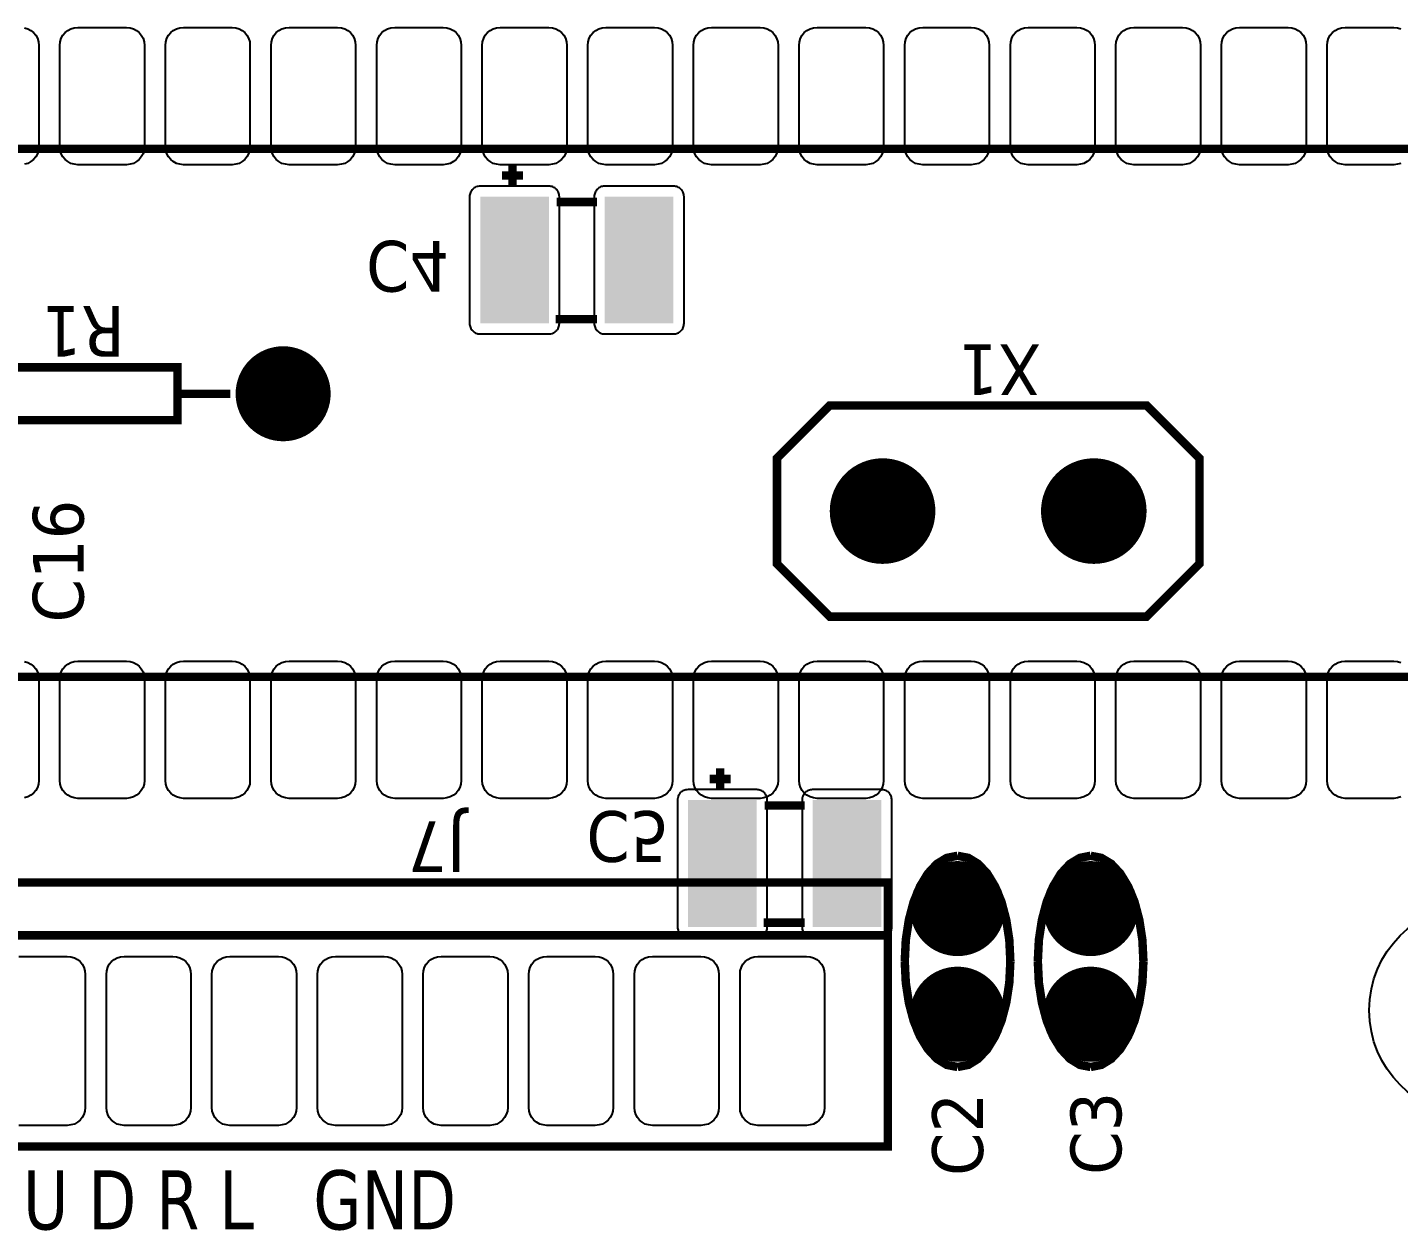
# Model space of a CAD drawing. Header units: millimetres. Extents: x 123.5 to 144.3, y 105.4 to 121.6.
# Drawn here: x 127.289 to 129.237, y 110.377 to 112.086 of the extents above; entities that cross this region are included whole.
import ezdxf

# ---------------------------------------------------------------- set-up
doc = ezdxf.new("R2010")
doc.units = ezdxf.units.MM
doc.layers.add('DESC', color=250, linetype='Continuous')
doc.styles.get("Standard").update_dxf_attribs({"font": 'tahoma.ttf'})

# ---------------------------------------------------------------- blocks, each defined once
blk = doc.blocks.new('RPAD')
blk.add_trace([(-0.5, -0.5), (-0.5, 0.5), (0.5, -0.5), (0.5, 0.5)])
blk = doc.blocks.new('EPAD')
at = {"const_width": 0.5}
blk.add_lwpolyline([(-0.25, 0, 1), (0.25, 0, 1)], format="xyb", close=True, dxfattribs=at)
blk = doc.blocks.new('CEGHV2')
at = {"const_width": 0.008}
for points in [[(127.9693, 113.5557), (127.9693, 111.5557)], [(127.9693, 113.5557), (127.9693, 111.5557)], [(127.9693, 113.5557), (127.9693, 111.5557)], [(128.4693, 113.5557), (128.4693, 111.5557)], [(128.4693, 113.5557), (128.4693, 111.5557)], [(128.4693, 113.5557), (128.4693, 111.5557)], [(127.5246, 112.3617), (127.7746, 112.3617), (127.7746, 113.2617), (127.5246, 113.2617), (127.5246, 112.3617)], [(127.5246, 112.3617), (127.7746, 112.3617), (127.7746, 113.2617), (127.5246, 113.2617), (127.5246, 112.3617)], [(127.5246, 112.3617), (127.7746, 112.3617), (127.7746, 113.2617), (127.5246, 113.2617), (127.5246, 112.3617)], [(127.7246, 113.2617), (127.7246, 112.3617)], [(127.7246, 113.2617), (127.7246, 112.3617)], [(127.7246, 113.2617), (127.7246, 112.3617)], [(128.2124, 113.0343), (128.2624, 113.0343), (128.2624, 113.2343), (128.2124, 113.2343), (128.2124, 113.0343)], [(128.2124, 113.0343), (128.2624, 113.0343), (128.2624, 113.2343), (128.2124, 113.2343), (128.2124, 113.0343)], [(128.2124, 113.0343), (128.2624, 113.0343), (128.2624, 113.2343), (128.2124, 113.2343), (128.2124, 113.0343)], [(128.2374, 113.0343), (128.2374, 112.9843)], [(128.2374, 113.0343), (128.2374, 112.9843)], [(128.2374, 113.0343), (128.2374, 112.9843)], [(128.444, 112.7072), (128.444, 112.7272)], [(128.444, 112.7072), (128.444, 112.7272)], [(128.444, 112.7072), (128.444, 112.7272)], [(128.434, 112.7172), (128.454, 112.7172)], [(128.434, 112.7172), (128.454, 112.7172)], [(128.434, 112.7172), (128.454, 112.7172)], [(128.308, 112.6372), (128.308, 112.6762)], [(128.308, 112.6372), (128.308, 112.6762)], [(128.308, 112.6372), (128.308, 112.6762)], [(128.419, 112.6372), (128.419, 112.6752)], [(128.419, 112.6372), (128.419, 112.6752)], [(128.419, 112.6372), (128.419, 112.6752)], [(127.8726, 112.5104), (127.8726, 112.5304)], [(127.8726, 112.5104), (127.8726, 112.5304)], [(127.8726, 112.5104), (127.8726, 112.5304)], [(127.8626, 112.5204), (127.8826, 112.5204)], [(127.8626, 112.5204), (127.8826, 112.5204)], [(127.8626, 112.5204), (127.8826, 112.5204)], [(127.7366, 112.4404), (127.7366, 112.4794)], [(127.7366, 112.4404), (127.7366, 112.4794)], [(127.7366, 112.4404), (127.7366, 112.4794)], [(127.8476, 112.4404), (127.8476, 112.4784)], [(127.8476, 112.4404), (127.8476, 112.4784)], [(127.8476, 112.4404), (127.8476, 112.4784)], [(128.2263, 112.4167), (128.2263, 112.1167), (128.1763, 112.0667), (128.0763, 112.0667), (128.0263, 112.1167), (128.0263, 112.4167), (128.0763, 112.4667), (128.1763, 112.4667), (128.2263, 112.4167)], [(128.2263, 112.4167), (128.2263, 112.1167), (128.1763, 112.0667), (128.0763, 112.0667), (128.0263, 112.1167), (128.0263, 112.4167), (128.0763, 112.4667), (128.1763, 112.4667), (128.2263, 112.4167)], [(128.2263, 112.4167), (128.2263, 112.1167), (128.1763, 112.0667), (128.0763, 112.0667), (128.0263, 112.1167), (128.0263, 112.4167), (128.0763, 112.4667), (128.1763, 112.4667), (128.2263, 112.4167)], [(127.5999, 112.2957), (127.6019, 112.3059), (127.6077, 112.3153), (127.6168, 112.3238), (127.6289, 112.3312), (127.6437, 112.3373), (127.6607, 112.3418), (127.6796, 112.3447), (127.6999, 112.3457)], [(127.5999, 112.2957), (127.6019, 112.3059), (127.6077, 112.3153), (127.6168, 112.3238), (127.6289, 112.3312), (127.6437, 112.3373), (127.6607, 112.3418), (127.6796, 112.3447), (127.6999, 112.3457)], [(127.5999, 112.2957), (127.6019, 112.3059), (127.6077, 112.3153), (127.6168, 112.3238), (127.6289, 112.3312), (127.6437, 112.3373), (127.6607, 112.3418), (127.6796, 112.3447), (127.6999, 112.3457)], [(127.7999, 112.2957), (127.7979, 112.3059), (127.7922, 112.3153), (127.7831, 112.3238), (127.7709, 112.3312), (127.7562, 112.3373), (127.7392, 112.3418), (127.7203, 112.3447), (127.6999, 112.3457)], [(127.7999, 112.2957), (127.7979, 112.3059), (127.7922, 112.3153), (127.7831, 112.3238), (127.7709, 112.3312), (127.7562, 112.3373), (127.7392, 112.3418), (127.7203, 112.3447), (127.6999, 112.3457)], [(127.7999, 112.2957), (127.7979, 112.3059), (127.7922, 112.3153), (127.7831, 112.3238), (127.7709, 112.3312), (127.7562, 112.3373), (127.7392, 112.3418), (127.7203, 112.3447), (127.6999, 112.3457)], [(127.5999, 112.2957), (127.6019, 112.2855), (127.6077, 112.2761), (127.6168, 112.2676), (127.6289, 112.2602), (127.6437, 112.2541), (127.6607, 112.2496), (127.6796, 112.2467), (127.6999, 112.2457)], [(127.5999, 112.2957), (127.6019, 112.2855), (127.6077, 112.2761), (127.6168, 112.2676), (127.6289, 112.2602), (127.6437, 112.2541), (127.6607, 112.2496), (127.6796, 112.2467), (127.6999, 112.2457)], [(127.5999, 112.2957), (127.6019, 112.2855), (127.6077, 112.2761), (127.6168, 112.2676), (127.6289, 112.2602), (127.6437, 112.2541), (127.6607, 112.2496), (127.6796, 112.2467), (127.6999, 112.2457)], [(127.7999, 112.2957), (127.7979, 112.2855), (127.7922, 112.2761), (127.7831, 112.2676), (127.7709, 112.2602), (127.7562, 112.2541), (127.7392, 112.2496), (127.7203, 112.2467), (127.6999, 112.2457)], [(127.7999, 112.2957), (127.7979, 112.2855), (127.7922, 112.2761), (127.7831, 112.2676), (127.7709, 112.2602), (127.7562, 112.2541), (127.7392, 112.2496), (127.7203, 112.2467), (127.6999, 112.2457)], [(127.7999, 112.2957), (127.7979, 112.2855), (127.7922, 112.2761), (127.7831, 112.2676), (127.7709, 112.2602), (127.7562, 112.2541), (127.7392, 112.2496), (127.7203, 112.2467), (127.6999, 112.2457)], [(127.5999, 112.1697), (127.6019, 112.1799), (127.6077, 112.1893), (127.6168, 112.1978), (127.6289, 112.2052), (127.6437, 112.2113), (127.6607, 112.2158), (127.6796, 112.2187), (127.6999, 112.2197)], [(127.5999, 112.1697), (127.6019, 112.1799), (127.6077, 112.1893), (127.6168, 112.1978), (127.6289, 112.2052), (127.6437, 112.2113), (127.6607, 112.2158), (127.6796, 112.2187), (127.6999, 112.2197)], [(127.5999, 112.1697), (127.6019, 112.1799), (127.6077, 112.1893), (127.6168, 112.1978), (127.6289, 112.2052), (127.6437, 112.2113), (127.6607, 112.2158), (127.6796, 112.2187), (127.6999, 112.2197)], [(127.7999, 112.1697), (127.7979, 112.1799), (127.7922, 112.1893), (127.7831, 112.1978), (127.7709, 112.2052), (127.7562, 112.2113), (127.7392, 112.2158), (127.7203, 112.2187), (127.6999, 112.2197)], [(127.7999, 112.1697), (127.7979, 112.1799), (127.7922, 112.1893), (127.7831, 112.1978), (127.7709, 112.2052), (127.7562, 112.2113), (127.7392, 112.2158), (127.7203, 112.2187), (127.6999, 112.2197)], [(127.7999, 112.1697), (127.7979, 112.1799), (127.7922, 112.1893), (127.7831, 112.1978), (127.7709, 112.2052), (127.7562, 112.2113), (127.7392, 112.2158), (127.7203, 112.2187), (127.6999, 112.2197)], [(127.5999, 112.1697), (127.6019, 112.1595), (127.6077, 112.1501), (127.6168, 112.1416), (127.6289, 112.1342), (127.6437, 112.1281), (127.6607, 112.1236), (127.6796, 112.1207), (127.6999, 112.1197)], [(127.5999, 112.1697), (127.6019, 112.1595), (127.6077, 112.1501), (127.6168, 112.1416), (127.6289, 112.1342), (127.6437, 112.1281), (127.6607, 112.1236), (127.6796, 112.1207), (127.6999, 112.1197)], [(127.5999, 112.1697), (127.6019, 112.1595), (127.6077, 112.1501), (127.6168, 112.1416), (127.6289, 112.1342), (127.6437, 112.1281), (127.6607, 112.1236), (127.6796, 112.1207), (127.6999, 112.1197)], [(127.7999, 112.1697), (127.7979, 112.1595), (127.7922, 112.1501), (127.7831, 112.1416), (127.7709, 112.1342), (127.7562, 112.1281), (127.7392, 112.1236), (127.7203, 112.1207), (127.6999, 112.1197)], [(127.7999, 112.1697), (127.7979, 112.1595), (127.7922, 112.1501), (127.7831, 112.1416), (127.7709, 112.1342), (127.7562, 112.1281), (127.7392, 112.1236), (127.7203, 112.1207), (127.6999, 112.1197)], [(127.7999, 112.1697), (127.7979, 112.1595), (127.7922, 112.1501), (127.7831, 112.1416), (127.7709, 112.1342), (127.7562, 112.1281), (127.7392, 112.1236), (127.7203, 112.1207), (127.6999, 112.1197)]]:
    blk.add_lwpolyline(points, dxfattribs=at)
for points in [[(127.984, 113.1792), (127.983, 113.176), (127.9815, 113.1731), (127.9794, 113.1706), (127.9769, 113.1686), (127.974, 113.167), (127.9708, 113.166), (127.9673, 113.1657), (127.8713, 113.1657), (127.8678, 113.166), (127.8646, 113.167), (127.8617, 113.1686), (127.8592, 113.1706), (127.8572, 113.1731), (127.8556, 113.176), (127.8547, 113.1792)], [(128.584, 113.1792), (128.583, 113.176), (128.5815, 113.1731), (128.5794, 113.1706), (128.5769, 113.1686), (128.574, 113.167), (128.5708, 113.166), (128.5673, 113.1657), (128.4713, 113.1657), (128.4678, 113.166), (128.4646, 113.167), (128.4617, 113.1686), (128.4592, 113.1706), (128.4572, 113.1731), (128.4556, 113.176), (128.4547, 113.1792)], [(127.7046, 113.1847), (127.7046, 113.1387), (127.7043, 113.1352), (127.7033, 113.132), (127.7018, 113.1291), (127.6997, 113.1266), (127.6972, 113.1246), (127.6943, 113.123), (127.6911, 113.122), (127.6876, 113.1217), (127.5616, 113.1217), (127.5581, 113.122), (127.5549, 113.123), (127.552, 113.1246), (127.5495, 113.1266), (127.5475, 113.1291), (127.5459, 113.132), (127.545, 113.1352), (127.5446, 113.1387), (127.5446, 113.1847)], [(127.8556, 111.876), (127.8547, 111.8792), (127.8543, 111.8827), (127.8543, 111.9287), (127.8547, 111.9322), (127.8556, 111.9354), (127.8572, 111.9383), (127.8592, 111.9408), (127.8617, 111.9429), (127.8646, 111.9444), (127.8678, 111.9454), (127.8713, 111.9457), (127.9673, 111.9457), (127.9708, 111.9454), (127.974, 111.9444), (127.9769, 111.9429), (127.9794, 111.9408), (127.9815, 111.9383), (127.983, 111.9354), (127.984, 111.9322), (127.9843, 111.9287), (127.9843, 111.9287), (127.9843, 111.8827), (127.984, 111.8792), (127.983, 111.876)], [(128.4556, 111.876), (128.4547, 111.8792), (128.4543, 111.8827), (128.4543, 111.8827), (128.4543, 111.9287), (128.4547, 111.9322), (128.4556, 111.9354), (128.4572, 111.9383), (128.4592, 111.9408), (128.4617, 111.9429), (128.4646, 111.9444), (128.4678, 111.9454), (128.4713, 111.9457), (128.5673, 111.9457), (128.5708, 111.9454), (128.574, 111.9444), (128.5769, 111.9429), (128.5794, 111.9408), (128.5815, 111.9383), (128.583, 111.9354), (128.584, 111.9322), (128.5843, 111.9287), (128.5843, 111.8827), (128.584, 111.8792), (128.583, 111.876)]]:
    blk.add_lwpolyline(points)
for points in [[(127.9843, 113.1287), (127.9843, 113.0827), (127.984, 113.0792), (127.983, 113.076), (127.9815, 113.0731), (127.9794, 113.0706), (127.9769, 113.0686), (127.974, 113.067), (127.9708, 113.066), (127.9673, 113.0657), (127.8713, 113.0657), (127.8678, 113.066), (127.8646, 113.067), (127.8617, 113.0686), (127.8592, 113.0706), (127.8572, 113.0731), (127.8556, 113.076), (127.8547, 113.0792), (127.8543, 113.0827), (127.8543, 113.1287), (127.8547, 113.1322), (127.8556, 113.1354), (127.8572, 113.1383), (127.8592, 113.1408), (127.8617, 113.1429), (127.8646, 113.1444), (127.8678, 113.1454), (127.8713, 113.1457), (127.9673, 113.1457), (127.9708, 113.1454), (127.974, 113.1444), (127.9769, 113.1429), (127.9794, 113.1408), (127.9815, 113.1383), (127.983, 113.1354), (127.984, 113.1322), (127.9843, 113.1287)], [(128.4543, 113.0827), (128.4543, 113.1287), (128.4547, 113.1322), (128.4556, 113.1354), (128.4572, 113.1383), (128.4592, 113.1408), (128.4617, 113.1429), (128.4646, 113.1444), (128.4678, 113.1454), (128.4713, 113.1457), (128.5673, 113.1457), (128.5708, 113.1454), (128.574, 113.1444), (128.5769, 113.1429), (128.5794, 113.1408), (128.5815, 113.1383), (128.583, 113.1354), (128.584, 113.1322), (128.5843, 113.1287), (128.5843, 113.0827), (128.584, 113.0792), (128.583, 113.076), (128.5815, 113.0731), (128.5794, 113.0706), (128.5769, 113.0686), (128.574, 113.067), (128.5708, 113.066), (128.5673, 113.0657), (128.4713, 113.0657), (128.4678, 113.066), (128.4646, 113.067), (128.4617, 113.0686), (128.4592, 113.0706), (128.4572, 113.0731), (128.4556, 113.076), (128.4547, 113.0792), (128.4543, 113.0827)], [(127.7046, 113.0847), (127.7046, 113.0387), (127.7043, 113.0352), (127.7033, 113.032), (127.7018, 113.0291), (127.6997, 113.0266), (127.6972, 113.0246), (127.6943, 113.023), (127.6911, 113.022), (127.6876, 113.0217), (127.5616, 113.0217), (127.5581, 113.022), (127.5549, 113.023), (127.552, 113.0246), (127.5495, 113.0266), (127.5475, 113.0291), (127.5459, 113.032), (127.545, 113.0352), (127.5446, 113.0387), (127.5446, 113.0847), (127.545, 113.0882), (127.5459, 113.0914), (127.5475, 113.0943), (127.5495, 113.0968), (127.552, 113.0989), (127.5549, 113.1004), (127.5581, 113.1014), (127.5616, 113.1017), (127.6876, 113.1017), (127.6911, 113.1014), (127.6943, 113.1004), (127.6972, 113.0989), (127.6997, 113.0968), (127.7018, 113.0943), (127.7033, 113.0914), (127.7043, 113.0882), (127.7046, 113.0847)], [(127.9843, 113.0287), (127.9843, 112.9827), (127.984, 112.9792), (127.983, 112.976), (127.9815, 112.9731), (127.9794, 112.9706), (127.9769, 112.9686), (127.974, 112.967), (127.9708, 112.966), (127.9673, 112.9657), (127.8713, 112.9657), (127.8678, 112.966), (127.8646, 112.967), (127.8617, 112.9686), (127.8592, 112.9706), (127.8572, 112.9731), (127.8556, 112.976), (127.8547, 112.9792), (127.8543, 112.9827), (127.8543, 113.0287), (127.8547, 113.0322), (127.8556, 113.0354), (127.8572, 113.0383), (127.8592, 113.0408), (127.8617, 113.0429), (127.8646, 113.0444), (127.8678, 113.0454), (127.8713, 113.0457), (127.9673, 113.0457), (127.9708, 113.0454), (127.974, 113.0444), (127.9769, 113.0429), (127.9794, 113.0408), (127.9815, 113.0383), (127.983, 113.0354), (127.984, 113.0322), (127.9843, 113.0287)], [(128.4543, 112.9827), (128.4543, 113.0287), (128.4547, 113.0322), (128.4556, 113.0354), (128.4572, 113.0383), (128.4592, 113.0408), (128.4617, 113.0429), (128.4646, 113.0444), (128.4678, 113.0454), (128.4713, 113.0457), (128.5673, 113.0457), (128.5708, 113.0454), (128.574, 113.0444), (128.5769, 113.0429), (128.5794, 113.0408), (128.5815, 113.0383), (128.583, 113.0354), (128.584, 113.0322), (128.5843, 113.0287), (128.5843, 112.9827), (128.584, 112.9792), (128.583, 112.976), (128.5815, 112.9731), (128.5794, 112.9706), (128.5769, 112.9686), (128.574, 112.967), (128.5708, 112.966), (128.5673, 112.9657), (128.4713, 112.9657), (128.4678, 112.966), (128.4646, 112.967), (128.4617, 112.9686), (128.4592, 112.9706), (128.4572, 112.9731), (128.4556, 112.976), (128.4547, 112.9792), (128.4543, 112.9827)], [(127.7046, 112.9847), (127.7046, 112.9387), (127.7043, 112.9352), (127.7033, 112.932), (127.7018, 112.9291), (127.6997, 112.9266), (127.6972, 112.9246), (127.6943, 112.923), (127.6911, 112.922), (127.6876, 112.9217), (127.5616, 112.9217), (127.5581, 112.922), (127.5549, 112.923), (127.552, 112.9246), (127.5495, 112.9266), (127.5475, 112.9291), (127.5459, 112.932), (127.545, 112.9352), (127.5446, 112.9387), (127.5446, 112.9847), (127.545, 112.9882), (127.5459, 112.9914), (127.5475, 112.9943), (127.5495, 112.9968), (127.552, 112.9989), (127.5549, 113.0004), (127.5581, 113.0014), (127.5616, 113.0017), (127.6876, 113.0017), (127.6911, 113.0014), (127.6943, 113.0004), (127.6972, 112.9989), (127.6997, 112.9968), (127.7018, 112.9943), (127.7033, 112.9914), (127.7043, 112.9882), (127.7046, 112.9847)], [(127.9843, 112.9287), (127.9843, 112.8827), (127.984, 112.8792), (127.983, 112.876), (127.9815, 112.8731), (127.9794, 112.8706), (127.9769, 112.8686), (127.974, 112.867), (127.9708, 112.866), (127.9673, 112.8657), (127.8713, 112.8657), (127.8678, 112.866), (127.8646, 112.867), (127.8617, 112.8686), (127.8592, 112.8706), (127.8572, 112.8731), (127.8556, 112.876), (127.8547, 112.8792), (127.8543, 112.8827), (127.8543, 112.9287), (127.8547, 112.9322), (127.8556, 112.9354), (127.8572, 112.9383), (127.8592, 112.9408), (127.8617, 112.9429), (127.8646, 112.9444), (127.8678, 112.9454), (127.8713, 112.9457), (127.9673, 112.9457), (127.9708, 112.9454), (127.974, 112.9444), (127.9769, 112.9429), (127.9794, 112.9408), (127.9815, 112.9383), (127.983, 112.9354), (127.984, 112.9322), (127.9843, 112.9287)], [(128.4543, 112.8827), (128.4543, 112.9287), (128.4547, 112.9322), (128.4556, 112.9354), (128.4572, 112.9383), (128.4592, 112.9408), (128.4617, 112.9429), (128.4646, 112.9444), (128.4678, 112.9454), (128.4713, 112.9457), (128.5673, 112.9457), (128.5708, 112.9454), (128.574, 112.9444), (128.5769, 112.9429), (128.5794, 112.9408), (128.5815, 112.9383), (128.583, 112.9354), (128.584, 112.9322), (128.5843, 112.9287), (128.5843, 112.8827), (128.584, 112.8792), (128.583, 112.876), (128.5815, 112.8731), (128.5794, 112.8706), (128.5769, 112.8686), (128.574, 112.867), (128.5708, 112.866), (128.5673, 112.8657), (128.4713, 112.8657), (128.4678, 112.866), (128.4646, 112.867), (128.4617, 112.8686), (128.4592, 112.8706), (128.4572, 112.8731), (128.4556, 112.876), (128.4547, 112.8792), (128.4543, 112.8827)], [(127.7046, 112.8847), (127.7046, 112.8387), (127.7043, 112.8352), (127.7033, 112.832), (127.7018, 112.8291), (127.6997, 112.8266), (127.6972, 112.8246), (127.6943, 112.823), (127.6911, 112.822), (127.6876, 112.8217), (127.5616, 112.8217), (127.5581, 112.822), (127.5549, 112.823), (127.552, 112.8246), (127.5495, 112.8266), (127.5475, 112.8291), (127.5459, 112.832), (127.545, 112.8352), (127.5446, 112.8387), (127.5446, 112.8847), (127.545, 112.8882), (127.5459, 112.8914), (127.5475, 112.8943), (127.5495, 112.8968), (127.552, 112.8989), (127.5549, 112.9004), (127.5581, 112.9014), (127.5616, 112.9017), (127.6876, 112.9017), (127.6911, 112.9014), (127.6943, 112.9004), (127.6972, 112.8989), (127.6997, 112.8968), (127.7018, 112.8943), (127.7033, 112.8914), (127.7043, 112.8882), (127.7046, 112.8847)], [(127.9843, 112.8287), (127.9843, 112.7827), (127.984, 112.7792), (127.983, 112.776), (127.9815, 112.7731), (127.9794, 112.7706), (127.9769, 112.7686), (127.974, 112.767), (127.9708, 112.766), (127.9673, 112.7657), (127.8713, 112.7657), (127.8678, 112.766), (127.8646, 112.767), (127.8617, 112.7686), (127.8592, 112.7706), (127.8572, 112.7731), (127.8556, 112.776), (127.8547, 112.7792), (127.8543, 112.7827), (127.8543, 112.8287), (127.8547, 112.8322), (127.8556, 112.8354), (127.8572, 112.8383), (127.8592, 112.8408), (127.8617, 112.8429), (127.8646, 112.8444), (127.8678, 112.8454), (127.8713, 112.8457), (127.9673, 112.8457), (127.9708, 112.8454), (127.974, 112.8444), (127.9769, 112.8429), (127.9794, 112.8408), (127.9815, 112.8383), (127.983, 112.8354), (127.984, 112.8322), (127.9843, 112.8287)], [(128.4543, 112.7827), (128.4543, 112.8287), (128.4547, 112.8322), (128.4556, 112.8354), (128.4572, 112.8383), (128.4592, 112.8408), (128.4617, 112.8429), (128.4646, 112.8444), (128.4678, 112.8454), (128.4713, 112.8457), (128.5673, 112.8457), (128.5708, 112.8454), (128.574, 112.8444), (128.5769, 112.8429), (128.5794, 112.8408), (128.5815, 112.8383), (128.583, 112.8354), (128.584, 112.8322), (128.5843, 112.8287), (128.5843, 112.7827), (128.584, 112.7792), (128.583, 112.776), (128.5815, 112.7731), (128.5794, 112.7706), (128.5769, 112.7686), (128.574, 112.767), (128.5708, 112.766), (128.5673, 112.7657), (128.4713, 112.7657), (128.4678, 112.766), (128.4646, 112.767), (128.4617, 112.7686), (128.4592, 112.7706), (128.4572, 112.7731), (128.4556, 112.776), (128.4547, 112.7792), (128.4543, 112.7827)], [(127.7046, 112.7847), (127.7046, 112.7387), (127.7043, 112.7352), (127.7033, 112.732), (127.7018, 112.7291), (127.6997, 112.7266), (127.6972, 112.7246), (127.6943, 112.723), (127.6911, 112.722), (127.6876, 112.7217), (127.5616, 112.7217), (127.5581, 112.722), (127.5549, 112.723), (127.552, 112.7246), (127.5495, 112.7266), (127.5475, 112.7291), (127.5459, 112.732), (127.545, 112.7352), (127.5446, 112.7387), (127.5446, 112.7847), (127.545, 112.7882), (127.5459, 112.7914), (127.5475, 112.7943), (127.5495, 112.7968), (127.552, 112.7989), (127.5549, 112.8004), (127.5581, 112.8014), (127.5616, 112.8017), (127.6876, 112.8017), (127.6911, 112.8014), (127.6943, 112.8004), (127.6972, 112.7989), (127.6997, 112.7968), (127.7018, 112.7943), (127.7033, 112.7914), (127.7043, 112.7882), (127.7046, 112.7847)], [(128.434, 112.6827), (128.434, 112.7477), (128.434, 112.7488), (128.4338, 112.7498), (128.4336, 112.7507), (128.4333, 112.7517), (128.4328, 112.7525), (128.4323, 112.7534), (128.4318, 112.7541), (128.4311, 112.7548), (128.4304, 112.7555), (128.4297, 112.756), (128.4288, 112.7565), (128.428, 112.757), (128.427, 112.7573), (128.4261, 112.7575), (128.4251, 112.7577), (128.424, 112.7577), (128.304, 112.7577), (128.303, 112.7577), (128.302, 112.7575), (128.301, 112.7573), (128.3001, 112.757), (128.2992, 112.7565), (128.2984, 112.756), (128.2976, 112.7555), (128.2969, 112.7548), (128.2963, 112.7541), (128.2957, 112.7534), (128.2952, 112.7525), (128.2948, 112.7517), (128.2945, 112.7507), (128.2942, 112.7498), (128.2941, 112.7488), (128.294, 112.7477), (128.294, 112.6827), (128.2941, 112.6817), (128.2942, 112.6807), (128.2945, 112.6797), (128.2948, 112.6788), (128.2952, 112.6779), (128.2957, 112.6771), (128.2963, 112.6763), (128.2969, 112.6756), (128.2976, 112.675), (128.2984, 112.6744), (128.2992, 112.6739), (128.3001, 112.6735), (128.301, 112.6732), (128.302, 112.6729), (128.303, 112.6728), (128.304, 112.6727), (128.424, 112.6727), (128.4251, 112.6728), (128.4261, 112.6729), (128.427, 112.6732), (128.428, 112.6735), (128.4288, 112.6739), (128.4297, 112.6744), (128.4304, 112.675), (128.4311, 112.6756), (128.4318, 112.6763), (128.4323, 112.6771), (128.4328, 112.6779), (128.4333, 112.6788), (128.4336, 112.6797), (128.4338, 112.6807), (128.434, 112.6817), (128.434, 112.6827)], [(127.9843, 112.7287), (127.9843, 112.6827), (127.984, 112.6792), (127.983, 112.676), (127.9815, 112.6731), (127.9794, 112.6706), (127.9769, 112.6686), (127.974, 112.667), (127.9708, 112.666), (127.9673, 112.6657), (127.8713, 112.6657), (127.8678, 112.666), (127.8646, 112.667), (127.8617, 112.6686), (127.8592, 112.6706), (127.8572, 112.6731), (127.8556, 112.676), (127.8547, 112.6792), (127.8543, 112.6827), (127.8543, 112.7287), (127.8547, 112.7322), (127.8556, 112.7354), (127.8572, 112.7383), (127.8592, 112.7408), (127.8617, 112.7429), (127.8646, 112.7444), (127.8678, 112.7454), (127.8713, 112.7457), (127.9673, 112.7457), (127.9708, 112.7454), (127.974, 112.7444), (127.9769, 112.7429), (127.9794, 112.7408), (127.9815, 112.7383), (127.983, 112.7354), (127.984, 112.7322), (127.9843, 112.7287)], [(128.4543, 112.6827), (128.4543, 112.7287), (128.4547, 112.7322), (128.4556, 112.7354), (128.4572, 112.7383), (128.4592, 112.7408), (128.4617, 112.7429), (128.4646, 112.7444), (128.4678, 112.7454), (128.4713, 112.7457), (128.5673, 112.7457), (128.5708, 112.7454), (128.574, 112.7444), (128.5769, 112.7429), (128.5794, 112.7408), (128.5815, 112.7383), (128.583, 112.7354), (128.584, 112.7322), (128.5843, 112.7287), (128.5843, 112.6827), (128.584, 112.6792), (128.583, 112.676), (128.5815, 112.6731), (128.5794, 112.6706), (128.5769, 112.6686), (128.574, 112.667), (128.5708, 112.666), (128.5673, 112.6657), (128.4713, 112.6657), (128.4678, 112.666), (128.4646, 112.667), (128.4617, 112.6686), (128.4592, 112.6706), (128.4572, 112.6731), (128.4556, 112.676), (128.4547, 112.6792), (128.4543, 112.6827)], [(127.7046, 112.6847), (127.7046, 112.6387), (127.7043, 112.6352), (127.7033, 112.632), (127.7018, 112.6291), (127.6997, 112.6266), (127.6972, 112.6246), (127.6943, 112.623), (127.6911, 112.622), (127.6876, 112.6217), (127.5616, 112.6217), (127.5581, 112.622), (127.5549, 112.623), (127.552, 112.6246), (127.5495, 112.6266), (127.5475, 112.6291), (127.5459, 112.632), (127.545, 112.6352), (127.5446, 112.6387), (127.5446, 112.6847), (127.545, 112.6882), (127.5459, 112.6914), (127.5475, 112.6943), (127.5495, 112.6968), (127.552, 112.6989), (127.5549, 112.7004), (127.5581, 112.7014), (127.5616, 112.7017), (127.6876, 112.7017), (127.6911, 112.7014), (127.6943, 112.7004), (127.6972, 112.6989), (127.6997, 112.6968), (127.7018, 112.6943), (127.7033, 112.6914), (127.7043, 112.6882), (127.7046, 112.6847)], [(127.9843, 112.6287), (127.9843, 112.5827), (127.984, 112.5792), (127.983, 112.576), (127.9815, 112.5731), (127.9794, 112.5706), (127.9769, 112.5686), (127.974, 112.567), (127.9708, 112.566), (127.9673, 112.5657), (127.8713, 112.5657), (127.8678, 112.566), (127.8646, 112.567), (127.8617, 112.5686), (127.8592, 112.5706), (127.8572, 112.5731), (127.8556, 112.576), (127.8547, 112.5792), (127.8543, 112.5827), (127.8543, 112.6287), (127.8547, 112.6322), (127.8556, 112.6354), (127.8572, 112.6383), (127.8592, 112.6408), (127.8617, 112.6429), (127.8646, 112.6444), (127.8678, 112.6454), (127.8713, 112.6457), (127.9673, 112.6457), (127.9708, 112.6454), (127.974, 112.6444), (127.9769, 112.6429), (127.9794, 112.6408), (127.9815, 112.6383), (127.983, 112.6354), (127.984, 112.6322), (127.9843, 112.6287)], [(128.4543, 112.5827), (128.4543, 112.6287), (128.4547, 112.6322), (128.4556, 112.6354), (128.4572, 112.6383), (128.4592, 112.6408), (128.4617, 112.6429), (128.4646, 112.6444), (128.4678, 112.6454), (128.4713, 112.6457), (128.5673, 112.6457), (128.5708, 112.6454), (128.574, 112.6444), (128.5769, 112.6429), (128.5794, 112.6408), (128.5815, 112.6383), (128.583, 112.6354), (128.584, 112.6322), (128.5843, 112.6287), (128.5843, 112.5827), (128.584, 112.5792), (128.583, 112.576), (128.5815, 112.5731), (128.5794, 112.5706), (128.5769, 112.5686), (128.574, 112.567), (128.5708, 112.566), (128.5673, 112.5657), (128.4713, 112.5657), (128.4678, 112.566), (128.4646, 112.567), (128.4617, 112.5686), (128.4592, 112.5706), (128.4572, 112.5731), (128.4556, 112.576), (128.4547, 112.5792), (128.4543, 112.5827)], [(128.434, 112.5647), (128.434, 112.6297), (128.434, 112.6308), (128.4338, 112.6318), (128.4336, 112.6327), (128.4333, 112.6337), (128.4328, 112.6345), (128.4323, 112.6354), (128.4318, 112.6361), (128.4311, 112.6368), (128.4304, 112.6375), (128.4297, 112.638), (128.4288, 112.6385), (128.428, 112.639), (128.427, 112.6393), (128.4261, 112.6395), (128.4251, 112.6397), (128.424, 112.6397), (128.304, 112.6397), (128.303, 112.6397), (128.302, 112.6395), (128.301, 112.6393), (128.3001, 112.639), (128.2992, 112.6385), (128.2984, 112.638), (128.2976, 112.6375), (128.2969, 112.6368), (128.2963, 112.6361), (128.2957, 112.6354), (128.2952, 112.6345), (128.2948, 112.6337), (128.2945, 112.6327), (128.2942, 112.6318), (128.2941, 112.6308), (128.294, 112.6297), (128.294, 112.5647), (128.2941, 112.5637), (128.2942, 112.5627), (128.2945, 112.5617), (128.2948, 112.5608), (128.2952, 112.5599), (128.2957, 112.5591), (128.2963, 112.5583), (128.2969, 112.5576), (128.2976, 112.557), (128.2984, 112.5564), (128.2992, 112.5559), (128.3001, 112.5555), (128.301, 112.5552), (128.302, 112.5549), (128.303, 112.5548), (128.304, 112.5547), (128.424, 112.5547), (128.4251, 112.5548), (128.4261, 112.5549), (128.427, 112.5552), (128.428, 112.5555), (128.4288, 112.5559), (128.4297, 112.5564), (128.4304, 112.557), (128.4311, 112.5576), (128.4318, 112.5583), (128.4323, 112.5591), (128.4328, 112.5599), (128.4333, 112.5608), (128.4336, 112.5617), (128.4338, 112.5627), (128.434, 112.5637), (128.434, 112.5647)], [(127.7046, 112.5847), (127.7046, 112.5387), (127.7043, 112.5352), (127.7033, 112.532), (127.7018, 112.5291), (127.6997, 112.5266), (127.6972, 112.5246), (127.6943, 112.523), (127.6911, 112.522), (127.6876, 112.5217), (127.5616, 112.5217), (127.5581, 112.522), (127.5549, 112.523), (127.552, 112.5246), (127.5495, 112.5266), (127.5475, 112.5291), (127.5459, 112.532), (127.545, 112.5352), (127.5446, 112.5387), (127.5446, 112.5847), (127.545, 112.5882), (127.5459, 112.5914), (127.5475, 112.5943), (127.5495, 112.5968), (127.552, 112.5989), (127.5549, 112.6004), (127.5581, 112.6014), (127.5616, 112.6017), (127.6876, 112.6017), (127.6911, 112.6014), (127.6943, 112.6004), (127.6972, 112.5989), (127.6997, 112.5968), (127.7018, 112.5943), (127.7033, 112.5914), (127.7043, 112.5882), (127.7046, 112.5847)], [(127.8626, 112.4859), (127.8626, 112.5509), (127.8625, 112.5519), (127.8624, 112.5529), (127.8621, 112.5539), (127.8618, 112.5548), (127.8614, 112.5557), (127.8609, 112.5565), (127.8603, 112.5573), (127.8597, 112.558), (127.859, 112.5586), (127.8582, 112.5592), (127.8574, 112.5597), (127.8565, 112.5601), (127.8556, 112.5604), (127.8546, 112.5607), (127.8536, 112.5608), (127.8526, 112.5609), (127.7326, 112.5609), (127.7315, 112.5608), (127.7305, 112.5607), (127.7295, 112.5604), (127.7286, 112.5601), (127.7277, 112.5597), (127.7269, 112.5592), (127.7262, 112.5586), (127.7254, 112.558), (127.7248, 112.5573), (127.7242, 112.5565), (127.7237, 112.5557), (127.7233, 112.5548), (127.723, 112.5539), (127.7228, 112.5529), (127.7226, 112.5519), (127.7226, 112.5509), (127.7226, 112.4859), (127.7226, 112.4848), (127.7228, 112.4838), (127.723, 112.4829), (127.7233, 112.4819), (127.7237, 112.4811), (127.7242, 112.4802), (127.7248, 112.4795), (127.7254, 112.4788), (127.7262, 112.4781), (127.7269, 112.4776), (127.7277, 112.4771), (127.7286, 112.4767), (127.7295, 112.4763), (127.7305, 112.4761), (127.7315, 112.4759), (127.7326, 112.4759), (127.8526, 112.4759), (127.8536, 112.4759), (127.8546, 112.4761), (127.8556, 112.4763), (127.8565, 112.4767), (127.8574, 112.4771), (127.8582, 112.4776), (127.859, 112.4781), (127.8597, 112.4788), (127.8603, 112.4795), (127.8609, 112.4802), (127.8614, 112.4811), (127.8618, 112.4819), (127.8621, 112.4829), (127.8624, 112.4838), (127.8625, 112.4848), (127.8626, 112.4859)], [(127.9843, 112.5287), (127.9843, 112.4827), (127.984, 112.4792), (127.983, 112.476), (127.9815, 112.4731), (127.9794, 112.4706), (127.9769, 112.4686), (127.974, 112.467), (127.9708, 112.466), (127.9673, 112.4657), (127.8713, 112.4657), (127.8678, 112.466), (127.8646, 112.467), (127.8617, 112.4686), (127.8592, 112.4706), (127.8572, 112.4731), (127.8556, 112.476), (127.8547, 112.4792), (127.8543, 112.4827), (127.8543, 112.5287), (127.8547, 112.5322), (127.8556, 112.5354), (127.8572, 112.5383), (127.8592, 112.5408), (127.8617, 112.5429), (127.8646, 112.5444), (127.8678, 112.5454), (127.8713, 112.5457), (127.9673, 112.5457), (127.9708, 112.5454), (127.974, 112.5444), (127.9769, 112.5429), (127.9794, 112.5408), (127.9815, 112.5383), (127.983, 112.5354), (127.984, 112.5322), (127.9843, 112.5287)], [(128.4543, 112.4827), (128.4543, 112.5287), (128.4547, 112.5322), (128.4556, 112.5354), (128.4572, 112.5383), (128.4592, 112.5408), (128.4617, 112.5429), (128.4646, 112.5444), (128.4678, 112.5454), (128.4713, 112.5457), (128.5673, 112.5457), (128.5708, 112.5454), (128.574, 112.5444), (128.5769, 112.5429), (128.5794, 112.5408), (128.5815, 112.5383), (128.583, 112.5354), (128.584, 112.5322), (128.5843, 112.5287), (128.5843, 112.4827), (128.584, 112.4792), (128.583, 112.476), (128.5815, 112.4731), (128.5794, 112.4706), (128.5769, 112.4686), (128.574, 112.467), (128.5708, 112.466), (128.5673, 112.4657), (128.4713, 112.4657), (128.4678, 112.466), (128.4646, 112.467), (128.4617, 112.4686), (128.4592, 112.4706), (128.4572, 112.4731), (128.4556, 112.476), (128.4547, 112.4792), (128.4543, 112.4827)], [(127.7046, 112.4847), (127.7046, 112.4387), (127.7043, 112.4352), (127.7033, 112.432), (127.7018, 112.4291), (127.6997, 112.4266), (127.6972, 112.4246), (127.6943, 112.423), (127.6911, 112.422), (127.6876, 112.4217), (127.5616, 112.4217), (127.5581, 112.422), (127.5549, 112.423), (127.552, 112.4246), (127.5495, 112.4266), (127.5475, 112.4291), (127.5459, 112.432), (127.545, 112.4352), (127.5446, 112.4387), (127.5446, 112.4847), (127.545, 112.4882), (127.5459, 112.4914), (127.5475, 112.4943), (127.5495, 112.4968), (127.552, 112.4989), (127.5549, 112.5004), (127.5581, 112.5014), (127.5616, 112.5017), (127.6876, 112.5017), (127.6911, 112.5014), (127.6943, 112.5004), (127.6972, 112.4989), (127.6997, 112.4968), (127.7018, 112.4943), (127.7033, 112.4914), (127.7043, 112.4882), (127.7046, 112.4847)], [(127.8626, 112.3679), (127.8626, 112.4329), (127.8625, 112.4339), (127.8624, 112.4349), (127.8621, 112.4359), (127.8618, 112.4368), (127.8614, 112.4377), (127.8609, 112.4385), (127.8603, 112.4393), (127.8597, 112.44), (127.859, 112.4406), (127.8582, 112.4412), (127.8574, 112.4417), (127.8565, 112.4421), (127.8556, 112.4424), (127.8546, 112.4427), (127.8536, 112.4428), (127.8526, 112.4429), (127.7326, 112.4429), (127.7315, 112.4428), (127.7305, 112.4427), (127.7295, 112.4424), (127.7286, 112.4421), (127.7277, 112.4417), (127.7269, 112.4412), (127.7262, 112.4406), (127.7254, 112.44), (127.7248, 112.4393), (127.7242, 112.4385), (127.7237, 112.4377), (127.7233, 112.4368), (127.723, 112.4359), (127.7228, 112.4349), (127.7226, 112.4339), (127.7226, 112.4329), (127.7226, 112.3679), (127.7226, 112.3668), (127.7228, 112.3658), (127.723, 112.3649), (127.7233, 112.3639), (127.7237, 112.3631), (127.7242, 112.3622), (127.7248, 112.3615), (127.7254, 112.3608), (127.7262, 112.3601), (127.7269, 112.3596), (127.7277, 112.3591), (127.7286, 112.3587), (127.7295, 112.3583), (127.7305, 112.3581), (127.7315, 112.3579), (127.7326, 112.3579), (127.8526, 112.3579), (127.8536, 112.3579), (127.8546, 112.3581), (127.8556, 112.3583), (127.8565, 112.3587), (127.8574, 112.3591), (127.8582, 112.3596), (127.859, 112.3601), (127.8597, 112.3608), (127.8603, 112.3615), (127.8609, 112.3622), (127.8614, 112.3631), (127.8618, 112.3639), (127.8621, 112.3649), (127.8624, 112.3658), (127.8625, 112.3668), (127.8626, 112.3679)], [(127.9843, 112.4287), (127.9843, 112.3827), (127.984, 112.3792), (127.983, 112.376), (127.9815, 112.3731), (127.9794, 112.3706), (127.9769, 112.3686), (127.974, 112.367), (127.9708, 112.366), (127.9673, 112.3657), (127.8713, 112.3657), (127.8678, 112.366), (127.8646, 112.367), (127.8617, 112.3686), (127.8592, 112.3706), (127.8572, 112.3731), (127.8556, 112.376), (127.8547, 112.3792), (127.8543, 112.3827), (127.8543, 112.4287), (127.8547, 112.4322), (127.8556, 112.4354), (127.8572, 112.4383), (127.8592, 112.4408), (127.8617, 112.4429), (127.8646, 112.4444), (127.8678, 112.4454), (127.8713, 112.4457), (127.9673, 112.4457), (127.9708, 112.4454), (127.974, 112.4444), (127.9769, 112.4429), (127.9794, 112.4408), (127.9815, 112.4383), (127.983, 112.4354), (127.984, 112.4322), (127.9843, 112.4287)], [(128.4543, 112.3827), (128.4543, 112.4287), (128.4547, 112.4322), (128.4556, 112.4354), (128.4572, 112.4383), (128.4592, 112.4408), (128.4617, 112.4429), (128.4646, 112.4444), (128.4678, 112.4454), (128.4713, 112.4457), (128.5673, 112.4457), (128.5708, 112.4454), (128.574, 112.4444), (128.5769, 112.4429), (128.5794, 112.4408), (128.5815, 112.4383), (128.583, 112.4354), (128.584, 112.4322), (128.5843, 112.4287), (128.5843, 112.3827), (128.584, 112.3792), (128.583, 112.376), (128.5815, 112.3731), (128.5794, 112.3706), (128.5769, 112.3686), (128.574, 112.367), (128.5708, 112.366), (128.5673, 112.3657), (128.4713, 112.3657), (128.4678, 112.366), (128.4646, 112.367), (128.4617, 112.3686), (128.4592, 112.3706), (128.4572, 112.3731), (128.4556, 112.376), (128.4547, 112.3792), (128.4543, 112.3827)], [(127.9843, 112.3287), (127.9843, 112.2827), (127.984, 112.2792), (127.983, 112.276), (127.9815, 112.2731), (127.9794, 112.2706), (127.9769, 112.2686), (127.974, 112.267), (127.9708, 112.266), (127.9673, 112.2657), (127.8713, 112.2657), (127.8678, 112.266), (127.8646, 112.267), (127.8617, 112.2686), (127.8592, 112.2706), (127.8572, 112.2731), (127.8556, 112.276), (127.8547, 112.2792), (127.8543, 112.2827), (127.8543, 112.3287), (127.8547, 112.3322), (127.8556, 112.3354), (127.8572, 112.3383), (127.8592, 112.3408), (127.8617, 112.3429), (127.8646, 112.3444), (127.8678, 112.3454), (127.8713, 112.3457), (127.9673, 112.3457), (127.9708, 112.3454), (127.974, 112.3444), (127.9769, 112.3429), (127.9794, 112.3408), (127.9815, 112.3383), (127.983, 112.3354), (127.984, 112.3322), (127.9843, 112.3287)], [(128.4543, 112.2827), (128.4543, 112.3287), (128.4547, 112.3322), (128.4556, 112.3354), (128.4572, 112.3383), (128.4592, 112.3408), (128.4617, 112.3429), (128.4646, 112.3444), (128.4678, 112.3454), (128.4713, 112.3457), (128.5673, 112.3457), (128.5708, 112.3454), (128.574, 112.3444), (128.5769, 112.3429), (128.5794, 112.3408), (128.5815, 112.3383), (128.583, 112.3354), (128.584, 112.3322), (128.5843, 112.3287), (128.5843, 112.2827), (128.584, 112.2792), (128.583, 112.276), (128.5815, 112.2731), (128.5794, 112.2706), (128.5769, 112.2686), (128.574, 112.267), (128.5708, 112.266), (128.5673, 112.2657), (128.4713, 112.2657), (128.4678, 112.266), (128.4646, 112.267), (128.4617, 112.2686), (128.4592, 112.2706), (128.4572, 112.2731), (128.4556, 112.276), (128.4547, 112.2792), (128.4543, 112.2827)], [(127.9843, 112.2287), (127.9843, 112.1827), (127.984, 112.1792), (127.983, 112.176), (127.9815, 112.1731), (127.9794, 112.1706), (127.9769, 112.1686), (127.974, 112.167), (127.9708, 112.166), (127.9673, 112.1657), (127.8713, 112.1657), (127.8678, 112.166), (127.8646, 112.167), (127.8617, 112.1686), (127.8592, 112.1706), (127.8572, 112.1731), (127.8556, 112.176), (127.8547, 112.1792), (127.8543, 112.1827), (127.8543, 112.2287), (127.8547, 112.2322), (127.8556, 112.2354), (127.8572, 112.2383), (127.8592, 112.2408), (127.8617, 112.2429), (127.8646, 112.2444), (127.8678, 112.2454), (127.8713, 112.2457), (127.9673, 112.2457), (127.9708, 112.2454), (127.974, 112.2444), (127.9769, 112.2429), (127.9794, 112.2408), (127.9815, 112.2383), (127.983, 112.2354), (127.984, 112.2322), (127.9843, 112.2287)], [(128.4543, 112.1827), (128.4543, 112.2287), (128.4547, 112.2322), (128.4556, 112.2354), (128.4572, 112.2383), (128.4592, 112.2408), (128.4617, 112.2429), (128.4646, 112.2444), (128.4678, 112.2454), (128.4713, 112.2457), (128.5673, 112.2457), (128.5708, 112.2454), (128.574, 112.2444), (128.5769, 112.2429), (128.5794, 112.2408), (128.5815, 112.2383), (128.583, 112.2354), (128.584, 112.2322), (128.5843, 112.2287), (128.5843, 112.1827), (128.584, 112.1792), (128.583, 112.176), (128.5815, 112.1731), (128.5794, 112.1706), (128.5769, 112.1686), (128.574, 112.167), (128.5708, 112.166), (128.5673, 112.1657), (128.4713, 112.1657), (128.4678, 112.166), (128.4646, 112.167), (128.4617, 112.1686), (128.4592, 112.1706), (128.4572, 112.1731), (128.4556, 112.176), (128.4547, 112.1792), (128.4543, 112.1827)], [(127.9843, 112.1287), (127.9843, 112.0827), (127.984, 112.0792), (127.983, 112.076), (127.9815, 112.0731), (127.9794, 112.0706), (127.9769, 112.0686), (127.974, 112.067), (127.9708, 112.066), (127.9673, 112.0657), (127.8713, 112.0657), (127.8678, 112.066), (127.8646, 112.067), (127.8617, 112.0686), (127.8592, 112.0706), (127.8572, 112.0731), (127.8556, 112.076), (127.8547, 112.0792), (127.8543, 112.0827), (127.8543, 112.1287), (127.8547, 112.1322), (127.8556, 112.1354), (127.8572, 112.1383), (127.8592, 112.1408), (127.8617, 112.1429), (127.8646, 112.1444), (127.8678, 112.1454), (127.8713, 112.1457), (127.9673, 112.1457), (127.9708, 112.1454), (127.974, 112.1444), (127.9769, 112.1429), (127.9794, 112.1408), (127.9815, 112.1383), (127.983, 112.1354), (127.984, 112.1322), (127.9843, 112.1287)], [(128.4543, 112.0827), (128.4543, 112.1287), (128.4547, 112.1322), (128.4556, 112.1354), (128.4572, 112.1383), (128.4592, 112.1408), (128.4617, 112.1429), (128.4646, 112.1444), (128.4678, 112.1454), (128.4713, 112.1457), (128.5673, 112.1457), (128.5708, 112.1454), (128.574, 112.1444), (128.5769, 112.1429), (128.5794, 112.1408), (128.5815, 112.1383), (128.583, 112.1354), (128.584, 112.1322), (128.5843, 112.1287), (128.5843, 112.0827), (128.584, 112.0792), (128.583, 112.076), (128.5815, 112.0731), (128.5794, 112.0706), (128.5769, 112.0686), (128.574, 112.067), (128.5708, 112.066), (128.5673, 112.0657), (128.4713, 112.0657), (128.4678, 112.066), (128.4646, 112.067), (128.4617, 112.0686), (128.4592, 112.0706), (128.4572, 112.0731), (128.4556, 112.076), (128.4547, 112.0792), (128.4543, 112.0827)], [(127.9843, 112.0287), (127.9843, 111.9827), (127.984, 111.9792), (127.983, 111.976), (127.9815, 111.9731), (127.9794, 111.9706), (127.9769, 111.9686), (127.974, 111.967), (127.9708, 111.966), (127.9673, 111.9657), (127.8713, 111.9657), (127.8678, 111.966), (127.8646, 111.967), (127.8617, 111.9686), (127.8592, 111.9706), (127.8572, 111.9731), (127.8556, 111.976), (127.8547, 111.9792), (127.8543, 111.9827), (127.8543, 112.0287), (127.8547, 112.0322), (127.8556, 112.0354), (127.8572, 112.0383), (127.8592, 112.0408), (127.8617, 112.0429), (127.8646, 112.0444), (127.8678, 112.0454), (127.8713, 112.0457), (127.9673, 112.0457), (127.9708, 112.0454), (127.974, 112.0444), (127.9769, 112.0429), (127.9794, 112.0408), (127.9815, 112.0383), (127.983, 112.0354), (127.984, 112.0322), (127.9843, 112.0287)], [(128.4543, 111.9827), (128.4543, 112.0287), (128.4547, 112.0322), (128.4556, 112.0354), (128.4572, 112.0383), (128.4592, 112.0408), (128.4617, 112.0429), (128.4646, 112.0444), (128.4678, 112.0454), (128.4713, 112.0457), (128.5673, 112.0457), (128.5708, 112.0454), (128.574, 112.0444), (128.5769, 112.0429), (128.5794, 112.0408), (128.5815, 112.0383), (128.583, 112.0354), (128.584, 112.0322), (128.5843, 112.0287), (128.5843, 111.9827), (128.584, 111.9792), (128.583, 111.976), (128.5815, 111.9731), (128.5794, 111.9706), (128.5769, 111.9686), (128.574, 111.967), (128.5708, 111.966), (128.5673, 111.9657), (128.4713, 111.9657), (128.4678, 111.966), (128.4646, 111.967), (128.4617, 111.9686), (128.4592, 111.9706), (128.4572, 111.9731), (128.4556, 111.976), (128.4547, 111.9792), (128.4543, 111.9827)]]:
    blk.add_lwpolyline(points, close=True)
blk.add_circle((127.6536, 111.8059), 0.1)
blk.add_circle((127.6536, 111.8059), 0.1)
blk.add_circle((127.6536, 111.8059), 0.1)
for p, xscale, yscale in [((128.2374, 112.9343), 0.09, 0.09), ((128.1263, 112.3667), 0.1, 0.1), ((127.6499, 112.2957), 0.09, 0.09), ((127.7499, 112.2957), 0.09, 0.09), ((128.1263, 112.1667), 0.1, 0.1), ((127.6499, 112.1697), 0.09, 0.09), ((127.7499, 112.1697), 0.09, 0.09)]:
    blk.add_blockref('EPAD', p, dxfattribs=dict(xscale=xscale, yscale=yscale))
at = {"xscale": 0.065, "yscale": 0.12, "rotation": 270}
for p in [(128.364, 112.7152), (128.364, 112.5972), (127.7926, 112.5184), (127.7926, 112.4004)]:
    blk.add_blockref('RPAD', p, dxfattribs=at)
for s, height, rotation, width, p in [('U D R L   GND', 0.056, 270, 0.892857, (127.4461, 113.1807)), ('U D R L   GND', 0.056, 270, 0.892857, (127.4461, 113.1807)), ('U D R L   GND', 0.056, 270, 0.892857, (127.4461, 113.1807)), ('R1', 0.048, 90, 1.041667, (128.3204, 113.0843)), ('R1', 0.048, 90, 1.041667, (128.3204, 113.0843)), ('R1', 0.048, 90, 1.041667, (128.3204, 113.0843)), ('J7', 0.048, 90, 1.041667, (127.8326, 112.7617)), ('J7', 0.048, 90, 1.041667, (127.8326, 112.7617)), ('J7', 0.048, 90, 1.041667, (127.8326, 112.7617)), ('X1', 0.048, 90, 1.041667, (128.2843, 112.2167)), ('X1', 0.048, 90, 1.041667, (128.2843, 112.2167)), ('X1', 0.048, 90, 1.041667, (128.2843, 112.2167))]:
    blk.add_text(s, height=height, rotation=rotation, dxfattribs=dict(width=width)).set_placement(p)
at = {"width": 1.041667}
for s, p in [('C16', (128.0208, 113.1233)), ('C16', (128.0208, 113.1233)), ('C16', (128.0208, 113.1233)), ('C2', (127.4967, 112.2717)), ('C2', (127.4967, 112.2717)), ('C2', (127.4967, 112.2717)), ('C3', (127.4977, 112.1407)), ('C3', (127.4977, 112.1407)), ('C3', (127.4977, 112.1407))]:
    blk.add_text(s, height=0.048, dxfattribs=at).set_placement(p)
at = {"text_generation_flag": 2, "width": 1.041667}
for s, p in [('C4', (128.3821, 112.8558)), ('C4', (128.3821, 112.8558)), ('C4', (128.3821, 112.8558)), ('C5', (127.8421, 112.6472)), ('C5', (127.8421, 112.6472)), ('C5', (127.8421, 112.6472))]:
    blk.add_text(s, height=0.048, rotation=90, dxfattribs=at).set_placement(p)

msp = doc.modelspace()

# ---------------------------------------------------------------- block references
at = {"layer": 'DESC', "xscale": 1.5, "yscale": 1.5, "zscale": 1.5, "rotation": 90}
msp.add_blockref('CEGHV2', (297.054, -80.7908), dxfattribs=at)

doc.saveas('drawing.dxf')
